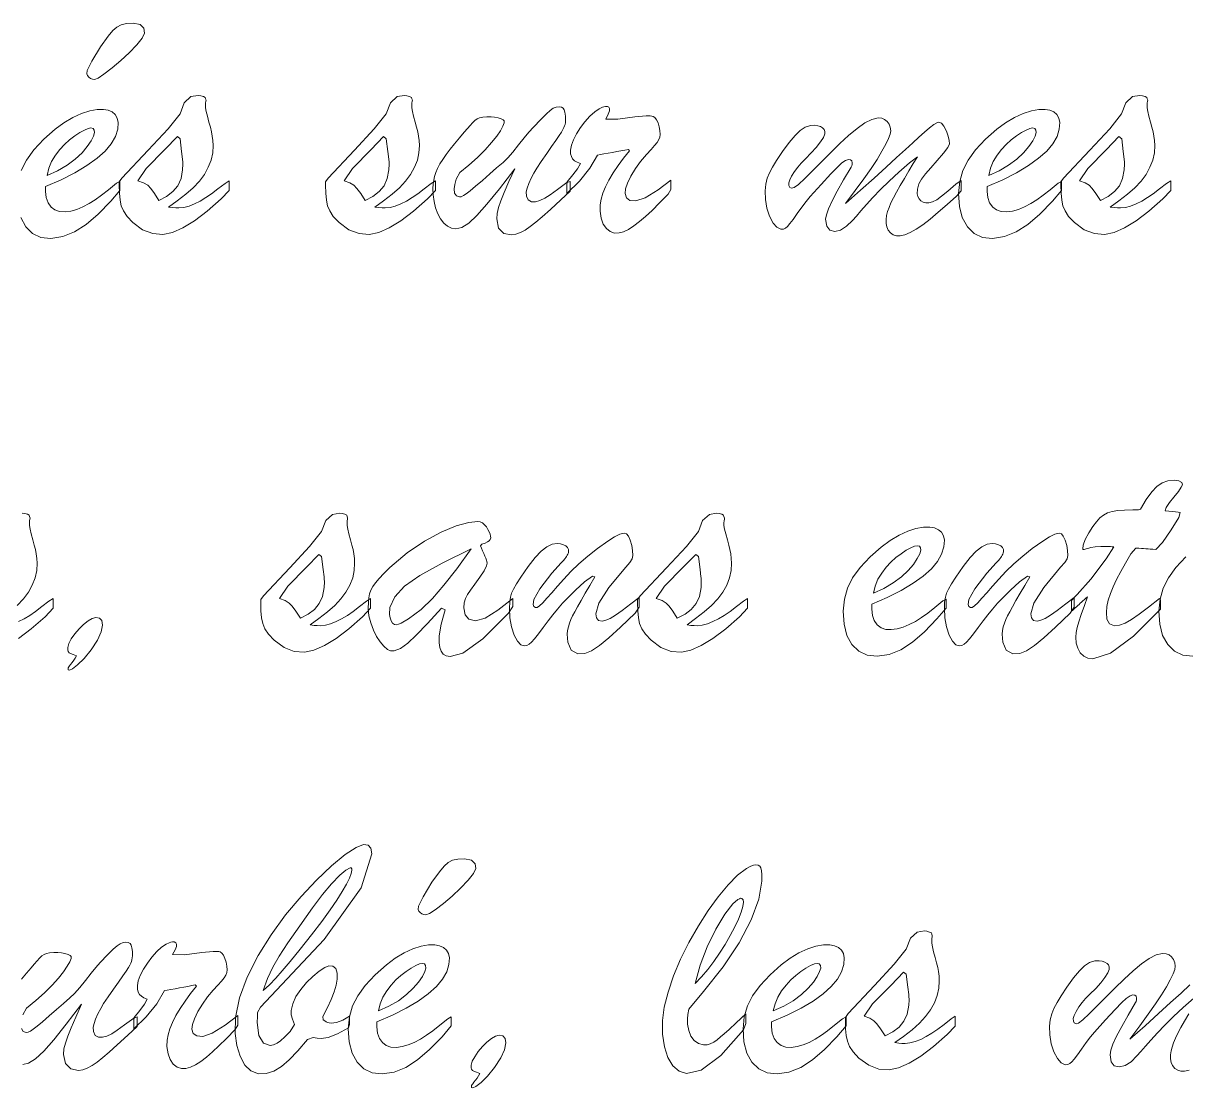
# Model space of a CAD drawing. Header units: inches. Extents: x 3 to 112, y 4 to 120.
# Drawn here: x 51.39 to 71.92, y 63.86 to 82.65 of the extents above; entities that cross this region are included whole.
import ezdxf

# ---------------------------------------------------------------- set-up
doc = ezdxf.new("R2010")
doc.units = ezdxf.units.IN
doc.header["$MEASUREMENT"] = 0
doc.layers.add('Calque 1', color=7, linetype='Continuous')

msp = doc.modelspace()

# ---------------------------------------------------------------- linework, layer by layer
at = {"layer": 'Calque 1', "lineweight": 0}
for points in [[(52.647, 81.659), (52.612, 81.664), (52.578, 81.677), (52.548, 81.7), (52.525, 81.726), (52.514, 81.754), (52.52, 81.815), (52.597, 81.979), (52.754, 82.233), (52.887, 82.421), (52.971, 82.519), (53.043, 82.583), (53.117, 82.621), (53.211, 82.644), (53.328, 82.65), (53.453, 82.625), (53.52, 82.561), (53.53, 82.474), (53.488, 82.387), (53.396, 82.27), (53.26, 82.129), (53.114, 81.992), (52.96, 81.862), (52.814, 81.75), (52.709, 81.682)], [(53.082, 79.793), (53.082, 79.813), (53.082, 79.848), (53.13, 79.915), (53.595, 80.408), (53.946, 80.786), (54.157, 81.053), (54.232, 81.247), (54.351, 81.354), (54.478, 81.377), (54.523, 81.371), (54.57, 81.355), (54.602, 81.339), (54.609, 81.316), (54.617, 81.29), (54.615, 81.272), (54.61, 81.241), (54.607, 81.202), (54.608, 81.158), (54.619, 81.094), (54.64, 81.008), (54.669, 80.906), (54.693, 80.813), (54.713, 80.731), (54.728, 80.657), (54.738, 80.577), (54.742, 80.49), (54.735, 80.364), (54.707, 80.233), (54.657, 80.106), (54.588, 79.982), (54.499, 79.863), (54.391, 79.746), (54.262, 79.631), (54.109, 79.514), (53.956, 79.405), (54.024, 79.395), (54.082, 79.389), (54.136, 79.388), (54.224, 79.398), (54.316, 79.422), (54.413, 79.461), (54.512, 79.511), (54.613, 79.571), (54.715, 79.641), (54.828, 79.725), (54.952, 79.823), (55.024, 79.87), (55.024, 79.782), (55.024, 79.695), (54.883, 79.548), (54.639, 79.334), (54.414, 79.164), (54.208, 79.038), (54.022, 78.957), (53.856, 78.921), (53.676, 78.935), (53.494, 79.004), (53.323, 79.131), (53.222, 79.24), (53.158, 79.335), (53.119, 79.427), (53.099, 79.527), (53.086, 79.649)], [(56.726, 79.793), (56.726, 79.813), (56.726, 79.848), (56.774, 79.915), (57.238, 80.408), (57.589, 80.786), (57.8, 81.053), (57.875, 81.247), (57.995, 81.354), (58.121, 81.377), (58.166, 81.371), (58.213, 81.355), (58.245, 81.339), (58.252, 81.316), (58.261, 81.29), (58.259, 81.272), (58.253, 81.241), (58.251, 81.202), (58.252, 81.158), (58.263, 81.094), (58.284, 81.008), (58.312, 80.906), (58.337, 80.813), (58.357, 80.731), (58.372, 80.657), (58.381, 80.577), (58.385, 80.49), (58.378, 80.364), (58.35, 80.233), (58.301, 80.106), (58.231, 79.982), (58.142, 79.863), (58.034, 79.746), (57.905, 79.631), (57.752, 79.514), (57.6, 79.405), (57.668, 79.395), (57.725, 79.389), (57.78, 79.388), (57.867, 79.398), (57.96, 79.422), (58.056, 79.461), (58.156, 79.511), (58.256, 79.571), (58.359, 79.641), (58.471, 79.725), (58.595, 79.823), (58.667, 79.87), (58.667, 79.782), (58.667, 79.695), (58.526, 79.548), (58.282, 79.334), (58.057, 79.164), (57.852, 79.038), (57.666, 78.957), (57.5, 78.921), (57.32, 78.935), (57.138, 79.004), (56.966, 79.131), (56.865, 79.24), (56.801, 79.335), (56.762, 79.427), (56.742, 79.527), (56.73, 79.649)], [(69.714, 79.793), (69.714, 79.813), (69.714, 79.848), (69.762, 79.915), (70.227, 80.408), (70.578, 80.786), (70.789, 81.053), (70.864, 81.247), (70.983, 81.354), (71.11, 81.377), (71.155, 81.371), (71.202, 81.355), (71.234, 81.339), (71.241, 81.316), (71.249, 81.29), (71.247, 81.272), (71.242, 81.241), (71.239, 81.202), (71.24, 81.158), (71.251, 81.094), (71.272, 81.008), (71.3, 80.906), (71.325, 80.813), (71.345, 80.731), (71.36, 80.657), (71.37, 80.577), (71.374, 80.49), (71.367, 80.364), (71.339, 80.233), (71.289, 80.106), (71.22, 79.982), (71.131, 79.863), (71.023, 79.746), (70.893, 79.631), (70.741, 79.514), (70.588, 79.405), (70.656, 79.395), (70.714, 79.389), (70.768, 79.388), (70.856, 79.398), (70.948, 79.422), (71.045, 79.461), (71.144, 79.511), (71.245, 79.571), (71.347, 79.641), (71.459, 79.725), (71.583, 79.823), (71.656, 79.87), (71.656, 79.782), (71.656, 79.695), (71.515, 79.548), (71.271, 79.334), (71.046, 79.164), (70.84, 79.038), (70.654, 78.957), (70.488, 78.921), (70.308, 78.935), (70.126, 79.004), (69.955, 79.131), (69.853, 79.24), (69.79, 79.335), (69.751, 79.427), (69.731, 79.527), (69.718, 79.649)], [(60.069, 80.081), (59.798, 79.729), (59.575, 79.453), (59.4, 79.254), (59.257, 79.12), (59.133, 79.042), (59.029, 79.019), (58.955, 79.031), (58.884, 79.066), (58.818, 79.122), (58.759, 79.196), (58.71, 79.284), (58.672, 79.388), (58.644, 79.5), (58.629, 79.618), (58.625, 79.73), (58.629, 79.807), (58.638, 79.879), (58.652, 79.946), (58.675, 80.014), (58.706, 80.087), (58.747, 80.165), (58.798, 80.246), (58.857, 80.333), (58.926, 80.424), (59.005, 80.522), (59.095, 80.629), (59.178, 80.725), (59.233, 80.789), (59.281, 80.845), (59.324, 80.894), (59.365, 80.933), (59.405, 80.961), (59.447, 80.979), (59.504, 80.99), (59.577, 80.996), (59.651, 80.995), (59.714, 80.989), (59.774, 80.977), (59.83, 80.96), (59.867, 80.943), (59.884, 80.925), (59.882, 80.891), (59.859, 80.832), (59.815, 80.753), (59.751, 80.655), (59.661, 80.543), (59.548, 80.416), (59.412, 80.28), (59.261, 80.145), (59.097, 80.012), (59.032, 79.895), (59.01, 79.8), (59.001, 79.724), (59.008, 79.65), (59.038, 79.602), (59.091, 79.583), (59.125, 79.588), (59.164, 79.607), (59.214, 79.641), (59.282, 79.693), (59.376, 79.771), (59.497, 79.876), (59.628, 79.991), (59.749, 80.096), (59.862, 80.192), (59.945, 80.273), (60.037, 80.376), (60.138, 80.503), (60.235, 80.627), (60.319, 80.729), (60.398, 80.815), (60.529, 80.952), (60.628, 81.051), (60.695, 81.112), (60.749, 81.15), (60.801, 81.171), (60.852, 81.176), (60.893, 81.169), (60.924, 81.152), (60.944, 81.124), (60.957, 81.078), (60.965, 81.011), (60.966, 80.937), (60.964, 80.898), (60.959, 80.865), (60.951, 80.838), (60.938, 80.807), (60.92, 80.771), (60.894, 80.729), (60.854, 80.667), (60.796, 80.581), (60.721, 80.472), (60.635, 80.348), (60.539, 80.21), (60.458, 80.091), (60.405, 80.005), (60.358, 79.914), (60.316, 79.82), (60.288, 79.74), (60.274, 79.676), (60.277, 79.599), (60.307, 79.531), (60.364, 79.499), (60.438, 79.499), (60.515, 79.52), (60.6, 79.56), (60.698, 79.622), (60.827, 79.714), (60.989, 79.837), (61.047, 79.856), (61.047, 79.762), (61.047, 79.687), (60.885, 79.533), (60.699, 79.363), (60.555, 79.234), (60.443, 79.139), (60.343, 79.06), (60.252, 78.998), (60.17, 78.953), (60.09, 78.925), (60.013, 78.914), (59.877, 78.939), (59.785, 79.033), (59.751, 79.195), (59.758, 79.291), (59.782, 79.394), (59.823, 79.515), (59.884, 79.664), (59.966, 79.853)], [(60.99, 79.646), (60.99, 79.698), (60.99, 79.794), (60.997, 79.849), (61.097, 79.972), (61.179, 80.082), (61.228, 80.171), (61.171, 80.195), (61.125, 80.223), (61.092, 80.255), (61.069, 80.295), (61.056, 80.347), (61.054, 80.411), (61.069, 80.495), (61.106, 80.591), (61.162, 80.7), (61.231, 80.808), (61.31, 80.912), (61.398, 81.009), (61.483, 81.087), (61.562, 81.141), (61.617, 81.167), (61.645, 81.177), (61.673, 81.182), (61.705, 81.181), (61.732, 81.168), (61.745, 81.142), (61.743, 81.103), (61.721, 81.043), (61.677, 80.958), (61.889, 80.954), (62.193, 80.995), (62.391, 81.013), (62.46, 81.014), (62.493, 81.01), (62.516, 81.004), (62.545, 80.984), (62.574, 80.946), (62.6, 80.89), (62.62, 80.823), (62.633, 80.756), (62.638, 80.688), (62.633, 80.641), (62.616, 80.595), (62.586, 80.546), (62.54, 80.49), (62.477, 80.418), (62.394, 80.33), (62.292, 80.211), (62.201, 80.084), (62.122, 79.951), (62.062, 79.826), (62.027, 79.724), (62.017, 79.643), (62.041, 79.567), (62.105, 79.522), (62.21, 79.512), (62.375, 79.568), (62.603, 79.71), (62.827, 79.88), (62.827, 79.808), (62.827, 79.713), (62.781, 79.634), (62.627, 79.477), (62.494, 79.344), (62.379, 79.237), (62.274, 79.147), (62.174, 79.071), (62.079, 79.01), (61.991, 78.968), (61.911, 78.947), (61.832, 78.946), (61.755, 78.972), (61.688, 79.024), (61.633, 79.103), (61.595, 79.206), (61.577, 79.333), (61.578, 79.446), (61.594, 79.542), (61.626, 79.648), (61.673, 79.761), (61.734, 79.88), (61.809, 80.007), (61.897, 80.138), (61.993, 80.269), (62.096, 80.4), (62.077, 80.423), (62.014, 80.41), (61.945, 80.397), (61.873, 80.384), (61.798, 80.37), (61.72, 80.356), (61.645, 80.342), (61.583, 80.331), (61.533, 80.322), (61.394, 80.09), (61.212, 79.86)], [(68.412, 79.769), (68.412, 79.748), (68.412, 79.711), (68.412, 79.682), (68.424, 79.571), (68.457, 79.478), (68.511, 79.405), (68.58, 79.353), (68.662, 79.324), (68.757, 79.319), (68.861, 79.333), (68.967, 79.362), (69.075, 79.408), (69.183, 79.465), (69.291, 79.533), (69.401, 79.612), (69.525, 79.71), (69.665, 79.825), (69.726, 79.857), (69.726, 79.771), (69.726, 79.699), (69.565, 79.508), (69.343, 79.281), (69.131, 79.099), (68.925, 78.965), (68.718, 78.882), (68.508, 78.851), (68.332, 78.87), (68.185, 78.939), (68.064, 79.058), (67.975, 79.219), (67.923, 79.416), (67.908, 79.646), (67.929, 79.855), (67.985, 80.05), (68.076, 80.232), (68.208, 80.414), (68.385, 80.602), (68.582, 80.778), (68.739, 80.894), (68.895, 80.987), (69.049, 81.058), (69.194, 81.105), (69.328, 81.128), (69.437, 81.129), (69.52, 81.114), (69.59, 81.083), (69.644, 81.037), (69.68, 80.976), (69.695, 80.899), (69.688, 80.782), (69.648, 80.652), (69.574, 80.522), (69.466, 80.393), (69.323, 80.265), (69.144, 80.137), (68.932, 80.011), (68.688, 79.888)], [(65.912, 79.466), (66.178, 79.702), (66.417, 79.916), (66.63, 80.11), (66.815, 80.279), (66.971, 80.422), (67.098, 80.538), (67.207, 80.637), (67.307, 80.725), (67.397, 80.802), (67.471, 80.861), (67.525, 80.894), (67.56, 80.903), (67.605, 80.884), (67.65, 80.831), (67.693, 80.744), (67.725, 80.655), (67.744, 80.579), (67.748, 80.52), (67.717, 80.456), (67.643, 80.358), (67.528, 80.226), (67.416, 80.098), (67.325, 79.989), (67.256, 79.899), (67.209, 79.812), (67.184, 79.722), (67.179, 79.641), (67.189, 79.593), (67.211, 79.551), (67.245, 79.517), (67.285, 79.493), (67.331, 79.48), (67.384, 79.479), (67.449, 79.497), (67.523, 79.535), (67.606, 79.595), (67.717, 79.685), (67.859, 79.807), (67.953, 79.876), (67.953, 79.787), (67.953, 79.693), (67.87, 79.599), (67.705, 79.448), (67.55, 79.312), (67.407, 79.193), (67.276, 79.093), (67.158, 79.014), (67.052, 78.955), (66.958, 78.916), (66.876, 78.897), (66.81, 78.898), (66.755, 78.915), (66.706, 78.949), (66.666, 78.997), (66.639, 79.053), (66.627, 79.117), (66.628, 79.186), (66.637, 79.256), (66.655, 79.326), (66.681, 79.399), (66.715, 79.48), (66.759, 79.57), (66.812, 79.67), (66.876, 79.784), (66.951, 79.91), (67.032, 80.044), (67.109, 80.171), (67.181, 80.29), (67.04, 80.185), (66.854, 80.023), (66.683, 79.864), (66.53, 79.712), (66.396, 79.574), (66.282, 79.449), (66.185, 79.339), (66.104, 79.245), (66.036, 79.168), (65.931, 79.065), (65.825, 78.998), (65.725, 78.974), (65.635, 78.995), (65.58, 79.066), (65.561, 79.188), (65.573, 79.268), (65.611, 79.376), (65.677, 79.516), (65.766, 79.686), (65.879, 79.886), (66.011, 80.111), (66.021, 80.131), (66.027, 80.156), (66.029, 80.188), (66.021, 80.221), (66, 80.24), (65.965, 80.246), (65.913, 80.229), (65.847, 80.184), (65.768, 80.111), (65.651, 79.989), (65.482, 79.805), (65.286, 79.589), (65.216, 79.504), (65.14, 79.404), (65.058, 79.289), (64.985, 79.187), (64.928, 79.112), (64.887, 79.064), (64.85, 79.033), (64.814, 79.016), (64.768, 79.014), (64.698, 79.047), (64.631, 79.123), (64.568, 79.243), (64.522, 79.383), (64.497, 79.538), (64.493, 79.692), (64.505, 79.808), (64.53, 79.912), (64.57, 80.006), (64.624, 80.11), (64.694, 80.229), (64.796, 80.383), (64.917, 80.545), (65.021, 80.67), (65.11, 80.758), (65.199, 80.816), (65.291, 80.845), (65.368, 80.848), (65.421, 80.841), (65.467, 80.826), (65.507, 80.803), (65.534, 80.774), (65.547, 80.739), (65.545, 80.695), (65.52, 80.634), (65.469, 80.554), (65.396, 80.458), (65.308, 80.359), (65.207, 80.258), (65.126, 80.18), (65.068, 80.111), (65.011, 80.033), (64.96, 79.951), (64.926, 79.883), (64.911, 79.831), (64.913, 79.785), (64.929, 79.752), (64.96, 79.737), (65.005, 79.747), (65.082, 79.804), (65.194, 79.909), (65.335, 80.051), (65.486, 80.204), (65.646, 80.364), (65.81, 80.525), (65.967, 80.668), (66.115, 80.792), (66.254, 80.891), (66.377, 80.953), (66.486, 80.978), (66.551, 80.973), (66.602, 80.953), (66.646, 80.917), (66.681, 80.869), (66.702, 80.813), (66.71, 80.751), (66.702, 80.694), (66.673, 80.616), (66.624, 80.513), (66.555, 80.389), (66.468, 80.246), (66.362, 80.085), (66.235, 79.903), (66.085, 79.696)], [(51.81, 79.964), (51.996, 80.047), (52.162, 80.144), (52.306, 80.253), (52.426, 80.364), (52.519, 80.471), (52.586, 80.573), (52.628, 80.656), (52.646, 80.72), (52.643, 80.765), (52.622, 80.792), (52.584, 80.801), (52.536, 80.792), (52.47, 80.765), (52.387, 80.719), (52.298, 80.661), (52.208, 80.591), (52.118, 80.51), (52.034, 80.419), (51.957, 80.318), (51.89, 80.207), (51.841, 80.089)], [(68.442, 79.964), (68.628, 80.047), (68.793, 80.144), (68.938, 80.253), (69.058, 80.364), (69.151, 80.471), (69.218, 80.573), (69.26, 80.656), (69.278, 80.72), (69.274, 80.765), (69.254, 80.792), (69.216, 80.801), (69.168, 80.792), (69.102, 80.765), (69.018, 80.719), (68.929, 80.661), (68.84, 80.591), (68.75, 80.51), (68.666, 80.419), (68.589, 80.318), (68.522, 80.207), (68.473, 80.089)], [(54.202, 80.252), (54.186, 80.384), (54.158, 80.61), (54.11, 80.649), (53.891, 80.419), (53.56, 80.087), (53.414, 79.868), (53.515, 79.832), (53.586, 79.79), (53.639, 79.733), (53.704, 79.644), (53.785, 79.523), (53.921, 79.592), (54.031, 79.678), (54.117, 79.78), (54.175, 79.907), (54.204, 80.062), (54.208, 80.161), (54.207, 80.181), (54.207, 80.2), (54.205, 80.217), (54.204, 80.235)], [(57.845, 80.252), (57.829, 80.384), (57.801, 80.61), (57.754, 80.649), (57.534, 80.419), (57.203, 80.087), (57.057, 79.868), (57.158, 79.832), (57.229, 79.79), (57.282, 79.733), (57.348, 79.644), (57.428, 79.523), (57.564, 79.592), (57.675, 79.678), (57.761, 79.78), (57.818, 79.907), (57.847, 80.062), (57.851, 80.161), (57.851, 80.181), (57.85, 80.2), (57.849, 80.217), (57.847, 80.235)], [(70.834, 80.252), (70.817, 80.384), (70.79, 80.61), (70.742, 80.649), (70.523, 80.419), (70.192, 80.087), (70.046, 79.868), (70.147, 79.832), (70.218, 79.79), (70.27, 79.733), (70.336, 79.644), (70.417, 79.523), (70.552, 79.592), (70.663, 79.678), (70.749, 79.78), (70.807, 79.907), (70.836, 80.062), (70.84, 80.161), (70.839, 80.181), (70.838, 80.2), (70.837, 80.217), (70.836, 80.235)], [(70.987, 74.059), (71.021, 74.059), (71.084, 74.059), (71.121, 74.069), (71.225, 74.241), (71.322, 74.375), (71.413, 74.471), (71.505, 74.535), (71.606, 74.571), (71.714, 74.581), (71.802, 74.57), (71.851, 74.541), (71.862, 74.501), (71.842, 74.457), (71.791, 74.384), (71.713, 74.285), (71.636, 74.186), (71.574, 74.098), (71.559, 74.042), (71.624, 74.034), (71.684, 74.027), (71.739, 74.021), (71.786, 74.015), (71.825, 74.011), (71.797, 73.922), (71.663, 73.703), (71.509, 73.481), (71.391, 73.359), (71.34, 73.362), (71.295, 73.366), (71.255, 73.369), (71.216, 73.372), (71.177, 73.375), (71.137, 73.378), (71.091, 73.381), (71.039, 73.385), (70.953, 73.283), (70.856, 73.12), (70.772, 72.97), (70.699, 72.831), (70.639, 72.701), (70.59, 72.579), (70.553, 72.463), (70.529, 72.352), (70.519, 72.245), (70.529, 72.128), (70.577, 72.047), (70.662, 72.013), (70.751, 72.021), (70.849, 72.058), (70.964, 72.122), (71.099, 72.215), (71.263, 72.338), (71.455, 72.491), (71.476, 72.463), (71.476, 72.365), (71.476, 72.307), (70.998, 71.831), (70.59, 71.528), (70.278, 71.427), (70.193, 71.439), (70.119, 71.475), (70.058, 71.536), (70.013, 71.615), (69.986, 71.707), (69.978, 71.81), (69.985, 71.891), (70.002, 71.982), (70.03, 72.082), (70.072, 72.209), (70.132, 72.372), (70.186, 72.524), (70.158, 72.499), (70.131, 72.476), (70.106, 72.452), (70.081, 72.43), (70.058, 72.409), (70.036, 72.389), (70.014, 72.369), (69.991, 72.349), (69.967, 72.327), (69.942, 72.306), (69.918, 72.284), (69.903, 72.281), (69.903, 72.366), (69.903, 72.459), (70.003, 72.567), (70.245, 72.834), (70.518, 73.191), (70.651, 73.406), (70.621, 73.407), (70.594, 73.409), (70.567, 73.41), (70.536, 73.41), (70.503, 73.411), (70.42, 73.41), (70.323, 73.404), (70.246, 73.392), (70.209, 73.383), (70.186, 73.376), (70.163, 73.369), (70.143, 73.363), (70.127, 73.359), (70.116, 73.357), (70.108, 73.358), (70.103, 73.363), (70.101, 73.372), (70.11, 73.436), (70.147, 73.533), (70.212, 73.652), (70.281, 73.762), (70.345, 73.848), (70.406, 73.915), (70.47, 73.966), (70.542, 74.004), (70.624, 74.03), (70.721, 74.046), (70.842, 74.056)], [(55.582, 72.417), (55.582, 72.437), (55.582, 72.473), (55.63, 72.54), (56.095, 73.033), (56.446, 73.41), (56.657, 73.678), (56.732, 73.872), (56.851, 73.979), (56.978, 74.002), (57.023, 73.995), (57.07, 73.98), (57.102, 73.964), (57.109, 73.94), (57.117, 73.914), (57.115, 73.897), (57.11, 73.865), (57.107, 73.827), (57.108, 73.782), (57.119, 73.719), (57.14, 73.633), (57.168, 73.53), (57.193, 73.437), (57.213, 73.356), (57.228, 73.282), (57.238, 73.202), (57.242, 73.115), (57.235, 72.989), (57.207, 72.858), (57.157, 72.73), (57.088, 72.607), (56.999, 72.487), (56.891, 72.371), (56.761, 72.256), (56.609, 72.138), (56.456, 72.029), (56.524, 72.019), (56.582, 72.014), (56.636, 72.013), (56.724, 72.022), (56.816, 72.047), (56.913, 72.086), (57.012, 72.136), (57.113, 72.196), (57.215, 72.266), (57.327, 72.35), (57.451, 72.448), (57.524, 72.494), (57.524, 72.407), (57.524, 72.32), (57.383, 72.172), (57.139, 71.959), (56.914, 71.789), (56.708, 71.662), (56.522, 71.581), (56.356, 71.546), (56.176, 71.559), (55.994, 71.629), (55.823, 71.755), (55.721, 71.864), (55.658, 71.96), (55.619, 72.052), (55.599, 72.152), (55.586, 72.274)], [(62.239, 72.417), (62.239, 72.437), (62.239, 72.473), (62.287, 72.54), (62.751, 73.033), (63.102, 73.41), (63.313, 73.678), (63.388, 73.872), (63.508, 73.979), (63.634, 74.002), (63.679, 73.995), (63.726, 73.98), (63.758, 73.964), (63.765, 73.94), (63.774, 73.914), (63.772, 73.897), (63.766, 73.865), (63.763, 73.827), (63.765, 73.782), (63.775, 73.719), (63.796, 73.633), (63.825, 73.53), (63.849, 73.437), (63.87, 73.356), (63.885, 73.282), (63.894, 73.202), (63.898, 73.115), (63.891, 72.989), (63.863, 72.858), (63.814, 72.73), (63.744, 72.607), (63.655, 72.487), (63.547, 72.371), (63.418, 72.256), (63.265, 72.138), (63.113, 72.029), (63.181, 72.019), (63.238, 72.014), (63.292, 72.013), (63.38, 72.022), (63.473, 72.047), (63.569, 72.086), (63.668, 72.136), (63.769, 72.196), (63.872, 72.266), (63.984, 72.35), (64.108, 72.448), (64.18, 72.494), (64.18, 72.407), (64.18, 72.32), (64.039, 72.172), (63.795, 71.959), (63.57, 71.789), (63.364, 71.662), (63.179, 71.581), (63.013, 71.546), (62.832, 71.559), (62.651, 71.629), (62.479, 71.755), (62.378, 71.864), (62.314, 71.96), (62.275, 72.052), (62.255, 72.152), (62.243, 72.274)], [(57.863, 73.039), (58.171, 73.297), (58.474, 73.505), (58.769, 73.664), (59.036, 73.774), (59.258, 73.838), (59.418, 73.855), (59.459, 73.847), (59.499, 73.827), (59.536, 73.795), (59.57, 73.756), (59.597, 73.714), (59.62, 73.668), (59.636, 73.627), (59.644, 73.595), (59.645, 73.566), (59.637, 73.535), (59.618, 73.51), (59.59, 73.492), (59.548, 73.472), (59.491, 73.45), (59.464, 73.421), (59.481, 73.382), (59.501, 73.336), (59.523, 73.287), (59.542, 73.242), (59.557, 73.205), (59.569, 73.173), (59.576, 73.144), (59.58, 73.118), (59.571, 73.068), (59.53, 72.984), (59.455, 72.87), (59.362, 72.744), (59.289, 72.641), (59.236, 72.562), (59.201, 72.494), (59.179, 72.418), (59.172, 72.331), (59.192, 72.206), (59.26, 72.128), (59.376, 72.102), (59.547, 72.148), (59.773, 72.286), (60.033, 72.495), (60.033, 72.44), (60.033, 72.35), (59.96, 72.232), (59.506, 71.783), (59.153, 71.53), (58.93, 71.47), (58.861, 71.482), (58.808, 71.513), (58.771, 71.561), (58.746, 71.627), (58.733, 71.71), (58.733, 71.833), (58.767, 72.038), (58.841, 72.292), (58.778, 72.323), (58.528, 72.052), (58.33, 71.846), (58.18, 71.704), (58.052, 71.611), (57.941, 71.567), (57.872, 71.567), (57.819, 71.595), (57.758, 71.65), (57.692, 71.73), (57.63, 71.825), (57.574, 71.937), (57.526, 72.061), (57.495, 72.189), (57.482, 72.32), (57.484, 72.421), (57.492, 72.503), (57.506, 72.575), (57.529, 72.64), (57.564, 72.706), (57.61, 72.773), (57.673, 72.847), (57.757, 72.935)], [(66.374, 72.393), (66.374, 72.373), (66.374, 72.336), (66.374, 72.306), (66.387, 72.195), (66.42, 72.103), (66.473, 72.029), (66.542, 71.977), (66.624, 71.949), (66.72, 71.944), (66.823, 71.957), (66.929, 71.987), (67.037, 72.032), (67.146, 72.089), (67.254, 72.157), (67.363, 72.237), (67.487, 72.334), (67.628, 72.45), (67.689, 72.481), (67.689, 72.396), (67.689, 72.324), (67.527, 72.133), (67.305, 71.905), (67.094, 71.724), (66.888, 71.589), (66.68, 71.506), (66.47, 71.475), (66.294, 71.495), (66.147, 71.564), (66.026, 71.682), (65.937, 71.843), (65.885, 72.041), (65.87, 72.271), (65.891, 72.48), (65.947, 72.675), (66.038, 72.857), (66.171, 73.038), (66.347, 73.227), (66.544, 73.402), (66.701, 73.518), (66.857, 73.612), (67.011, 73.682), (67.156, 73.729), (67.29, 73.753), (67.399, 73.754), (67.483, 73.739), (67.552, 73.708), (67.607, 73.662), (67.642, 73.601), (67.658, 73.524), (67.65, 73.407), (67.61, 73.277), (67.536, 73.147), (67.428, 73.018), (67.285, 72.89), (67.107, 72.762), (66.894, 72.636), (66.65, 72.513)], [(62.029, 73.045), (61.731, 72.687), (61.555, 72.411), (61.5, 72.221), (61.514, 72.15), (61.551, 72.108), (61.612, 72.096), (61.678, 72.109), (61.757, 72.143), (61.847, 72.198), (61.966, 72.282), (62.121, 72.398), (62.269, 72.51), (62.269, 72.437), (62.269, 72.339), (62.194, 72.233), (61.94, 71.989), (61.731, 71.799), (61.566, 71.662), (61.428, 71.571), (61.308, 71.523), (61.185, 71.519), (61.067, 71.584), (61.006, 71.723), (60.997, 71.866), (61.003, 71.93), (61.016, 71.994), (61.036, 72.057), (61.062, 72.122), (61.092, 72.189), (61.129, 72.26), (61.178, 72.348), (61.24, 72.457), (61.313, 72.585), (61.395, 72.724), (61.484, 72.875), (61.441, 72.889), (61.302, 72.785), (61.144, 72.642), (61.014, 72.514), (60.914, 72.409), (60.825, 72.307), (60.745, 72.206), (60.66, 72.098), (60.573, 71.982), (60.487, 71.87), (60.418, 71.783), (60.365, 71.724), (60.323, 71.687), (60.281, 71.664), (60.238, 71.655), (60.177, 71.674), (60.117, 71.738), (60.06, 71.849), (60.013, 71.992), (59.985, 72.151), (59.976, 72.324), (59.98, 72.428), (59.993, 72.515), (60.015, 72.586), (60.05, 72.659), (60.101, 72.75), (60.177, 72.869), (60.309, 73.061), (60.429, 73.215), (60.535, 73.329), (60.635, 73.407), (60.732, 73.451), (60.821, 73.462), (60.88, 73.456), (60.93, 73.443), (60.972, 73.423), (61.001, 73.394), (61.017, 73.357), (61.02, 73.32), (61.017, 73.299), (61.009, 73.278), (60.998, 73.256), (60.985, 73.234), (60.97, 73.215), (60.954, 73.195), (60.928, 73.166), (60.891, 73.125), (60.727, 72.939), (60.512, 72.666), (60.405, 72.477), (60.395, 72.389), (60.408, 72.351), (60.435, 72.332), (60.467, 72.335), (60.508, 72.364), (60.565, 72.419), (60.637, 72.499), (60.723, 72.596), (60.822, 72.71), (60.936, 72.837), (61.063, 72.969), (61.204, 73.104), (61.359, 73.242), (61.529, 73.376), (61.712, 73.507), (61.834, 73.585), (61.926, 73.628), (62.005, 73.645), (62.044, 73.634), (62.076, 73.593), (62.108, 73.522), (62.135, 73.432), (62.152, 73.342), (62.158, 73.251), (62.144, 73.196), (62.101, 73.128)], [(69.711, 73.045), (69.414, 72.687), (69.238, 72.411), (69.183, 72.221), (69.196, 72.15), (69.234, 72.108), (69.294, 72.096), (69.361, 72.109), (69.439, 72.143), (69.53, 72.198), (69.649, 72.282), (69.803, 72.398), (69.951, 72.51), (69.951, 72.437), (69.951, 72.339), (69.877, 72.233), (69.622, 71.989), (69.414, 71.799), (69.249, 71.662), (69.11, 71.571), (68.991, 71.523), (68.867, 71.519), (68.75, 71.584), (68.688, 71.723), (68.68, 71.866), (68.686, 71.93), (68.699, 71.994), (68.719, 72.057), (68.745, 72.122), (68.775, 72.189), (68.812, 72.26), (68.861, 72.348), (68.922, 72.457), (68.996, 72.585), (69.077, 72.724), (69.166, 72.875), (69.124, 72.889), (68.985, 72.785), (68.826, 72.642), (68.697, 72.514), (68.597, 72.409), (68.508, 72.307), (68.427, 72.206), (68.343, 72.098), (68.255, 71.982), (68.17, 71.87), (68.101, 71.783), (68.048, 71.724), (68.006, 71.687), (67.964, 71.664), (67.921, 71.655), (67.86, 71.674), (67.799, 71.738), (67.742, 71.849), (67.696, 71.992), (67.668, 72.151), (67.659, 72.324), (67.663, 72.428), (67.676, 72.515), (67.697, 72.586), (67.732, 72.659), (67.784, 72.75), (67.859, 72.869), (67.992, 73.061), (68.111, 73.215), (68.218, 73.329), (68.318, 73.407), (68.415, 73.451), (68.503, 73.462), (68.562, 73.456), (68.613, 73.443), (68.654, 73.423), (68.684, 73.394), (68.7, 73.357), (68.703, 73.32), (68.699, 73.299), (68.692, 73.278), (68.68, 73.256), (68.667, 73.234), (68.653, 73.215), (68.637, 73.195), (68.611, 73.166), (68.574, 73.125), (68.41, 72.939), (68.194, 72.666), (68.088, 72.477), (68.078, 72.389), (68.091, 72.351), (68.118, 72.332), (68.149, 72.335), (68.191, 72.364), (68.247, 72.419), (68.319, 72.499), (68.405, 72.596), (68.505, 72.71), (68.619, 72.837), (68.746, 72.969), (68.887, 73.104), (69.042, 73.242), (69.211, 73.376), (69.395, 73.507), (69.517, 73.585), (69.608, 73.628), (69.688, 73.645), (69.727, 73.634), (69.759, 73.593), (69.79, 73.522), (69.818, 73.432), (69.834, 73.342), (69.84, 73.251), (69.827, 73.196), (69.784, 73.128)], [(59.301, 73.369), (58.787, 73.12), (58.394, 72.901), (58.123, 72.71), (57.949, 72.523), (57.865, 72.332), (57.859, 72.211), (57.868, 72.15), (57.887, 72.098), (57.913, 72.059), (57.947, 72.036), (57.984, 72.03), (58.017, 72.038), (58.064, 72.057), (58.195, 72.134), (58.414, 72.299), (58.618, 72.495), (58.818, 72.729), (59.045, 73.02)], [(66.404, 72.589), (66.59, 72.672), (66.756, 72.768), (66.9, 72.878), (67.02, 72.989), (67.113, 73.096), (67.18, 73.198), (67.222, 73.281), (67.241, 73.344), (67.237, 73.389), (67.216, 73.417), (67.178, 73.426), (67.13, 73.417), (67.064, 73.389), (66.981, 73.344), (66.892, 73.285), (66.802, 73.216), (66.712, 73.135), (66.628, 73.044), (66.551, 72.943), (66.484, 72.832), (66.435, 72.714)], [(56.702, 72.877), (56.685, 73.008), (56.658, 73.235), (56.61, 73.273), (56.391, 73.044), (56.06, 72.712), (55.914, 72.492), (56.015, 72.457), (56.086, 72.414), (56.138, 72.357), (56.204, 72.269), (56.285, 72.147), (56.42, 72.217), (56.531, 72.302), (56.617, 72.404), (56.675, 72.531), (56.704, 72.686), (56.708, 72.785), (56.707, 72.806), (56.706, 72.824), (56.705, 72.842), (56.704, 72.859)], [(63.358, 72.877), (63.342, 73.008), (63.314, 73.235), (63.267, 73.273), (63.047, 73.044), (62.716, 72.712), (62.57, 72.492), (62.671, 72.457), (62.742, 72.414), (62.795, 72.357), (62.861, 72.269), (62.941, 72.147), (63.077, 72.217), (63.188, 72.302), (63.273, 72.404), (63.331, 72.531), (63.36, 72.686), (63.364, 72.785), (63.364, 72.806), (63.363, 72.824), (63.362, 72.842), (63.36, 72.859)], [(52.326, 71.481), (52.267, 71.504), (52.224, 71.523), (52.198, 71.537), (52.183, 71.557), (52.175, 71.586), (52.174, 71.63), (52.194, 71.698), (52.237, 71.779), (52.302, 71.871), (52.375, 71.957), (52.454, 72.035), (52.536, 72.101), (52.608, 72.142), (52.668, 72.159), (52.733, 72.148), (52.774, 72.103), (52.788, 72.024), (52.766, 71.904), (52.698, 71.758), (52.585, 71.588), (52.463, 71.436), (52.349, 71.322), (52.256, 71.254), (52.207, 71.231), (52.182, 71.237), (52.18, 71.257), (52.184, 71.272), (52.192, 71.286), (52.205, 71.302), (52.224, 71.327), (52.251, 71.362), (52.28, 71.403), (52.305, 71.442)], [(57.152, 65.12), (57.152, 65.067), (57.152, 64.971), (57.136, 64.915), (56.94, 64.806), (56.776, 64.744), (56.65, 64.727), (56.58, 64.732), (56.508, 64.745), (56.409, 64.709), (56.237, 64.506), (56.083, 64.346), (55.947, 64.228), (55.814, 64.149), (55.681, 64.107), (55.542, 64.104), (55.409, 64.152), (55.301, 64.255), (55.217, 64.412), (55.16, 64.599), (55.132, 64.813), (55.138, 65.097), (55.207, 65.443), (55.343, 65.81), (55.539, 66.19), (55.766, 66.556), (56.021, 66.906), (56.296, 67.233), (56.567, 67.522), (56.832, 67.772), (57.077, 67.972), (57.266, 68.099), (57.398, 68.15), (57.478, 68.137), (57.526, 68.083), (57.545, 67.987), (57.359, 67.388), (56.704, 66.471), (55.579, 65.281), (55.525, 65.184), (55.523, 65.111), (55.522, 65.008), (55.55, 64.777), (55.63, 64.642), (55.751, 64.604), (55.811, 64.614), (55.871, 64.641), (55.931, 64.684), (56.007, 64.753), (56.105, 64.851), (56.179, 64.971), (56.143, 65.067), (56.123, 65.143), (56.121, 65.221), (56.148, 65.339), (56.205, 65.464), (56.293, 65.593), (56.393, 65.713), (56.502, 65.821), (56.616, 65.914), (56.713, 65.977), (56.787, 66.008), (56.855, 66.005), (56.909, 65.961), (56.934, 65.876), (56.932, 65.774), (56.914, 65.667), (56.879, 65.548), (56.828, 65.416), (56.761, 65.272), (56.68, 65.115), (56.685, 65.057), (56.714, 65.035), (56.738, 65.019), (56.761, 65.007), (56.791, 65), (56.828, 64.997), (56.923, 65.009), (57.032, 65.05)], [(58.499, 66.909), (58.464, 66.913), (58.431, 66.927), (58.4, 66.949), (58.377, 66.975), (58.366, 67.003), (58.372, 67.064), (58.449, 67.229), (58.606, 67.483), (58.739, 67.67), (58.823, 67.768), (58.896, 67.832), (58.969, 67.871), (59.063, 67.893), (59.18, 67.899), (59.305, 67.875), (59.372, 67.811), (59.382, 67.724), (59.34, 67.636), (59.248, 67.519), (59.113, 67.379), (58.966, 67.241), (58.812, 67.111), (58.666, 66.999), (58.562, 66.931)], [(64.153, 65.159), (64.153, 65.098), (64.153, 64.988), (64.108, 64.878), (63.708, 64.423), (63.365, 64.168), (63.102, 64.107), (62.971, 64.146), (62.861, 64.241), (62.773, 64.391), (62.713, 64.58), (62.682, 64.804), (62.68, 65.041), (62.711, 65.277), (62.778, 65.542), (62.876, 65.831), (63, 66.125), (63.147, 66.422), (63.313, 66.716), (63.485, 66.986), (63.661, 67.229), (63.837, 67.44), (64.006, 67.606), (64.165, 67.725), (64.238, 67.767), (64.288, 67.787), (64.329, 67.794), (64.367, 67.788), (64.396, 67.769), (64.415, 67.737), (64.427, 67.688), (64.434, 67.62), (64.434, 67.502), (64.381, 67.184), (64.247, 66.82), (64.032, 66.412), (63.749, 65.988), (63.403, 65.557), (63.144, 65.244), (63.129, 65.151), (63.122, 65.075), (63.123, 64.981), (63.142, 64.865), (63.181, 64.766), (63.239, 64.687), (63.313, 64.635), (63.402, 64.611), (63.469, 64.613), (63.524, 64.63), (63.583, 64.66), (63.643, 64.703), (63.706, 64.752), (63.771, 64.808), (63.855, 64.884), (63.982, 65.001)], [(55.627, 65.57), (55.739, 65.673), (55.851, 65.789), (55.964, 65.917), (56.103, 66.084), (56.278, 66.301), (56.482, 66.558), (56.662, 66.791), (56.809, 66.994), (56.927, 67.167), (57.023, 67.319), (57.097, 67.449), (57.151, 67.557), (57.183, 67.639), (57.194, 67.695), (57.191, 67.721), (57.182, 67.736), (57.16, 67.739), (57.087, 67.7), (56.978, 67.606), (56.834, 67.457), (56.672, 67.265), (56.495, 67.032), (56.271, 66.715), (56.064, 66.414), (55.91, 66.18), (55.797, 65.986), (55.703, 65.784)], [(63.256, 65.699), (63.368, 65.816), (63.477, 65.944), (63.584, 66.083), (63.687, 66.23), (63.785, 66.385), (63.877, 66.544), (63.956, 66.694), (64.021, 66.831), (64.069, 66.954), (64.099, 67.054), (64.108, 67.131), (64.102, 67.172), (64.083, 67.195), (64.057, 67.2), (64.037, 67.193), (64.009, 67.178), (63.923, 67.103), (63.778, 66.918), (63.621, 66.657), (63.466, 66.341), (63.343, 66.021)], [(65.909, 65.042), (65.909, 65.062), (65.909, 65.097), (65.957, 65.165), (66.422, 65.658), (66.772, 66.035), (66.983, 66.302), (67.059, 66.497), (67.178, 66.604), (67.304, 66.626), (67.349, 66.62), (67.396, 66.605), (67.428, 66.588), (67.436, 66.565), (67.444, 66.539), (67.442, 66.522), (67.436, 66.49), (67.434, 66.452), (67.435, 66.407), (67.446, 66.344), (67.467, 66.257), (67.495, 66.155), (67.52, 66.062), (67.54, 65.981), (67.555, 65.906), (67.565, 65.826), (67.568, 65.74), (67.561, 65.613), (67.533, 65.482), (67.484, 65.355), (67.414, 65.232), (67.325, 65.112), (67.217, 64.996), (67.088, 64.88), (66.935, 64.763), (66.783, 64.654), (66.851, 64.644), (66.908, 64.638), (66.963, 64.637), (67.05, 64.647), (67.143, 64.672), (67.24, 64.71), (67.339, 64.76), (67.439, 64.82), (67.542, 64.89), (67.654, 64.974), (67.778, 65.072), (67.851, 65.119), (67.851, 65.032), (67.851, 64.944), (67.709, 64.797), (67.465, 64.584), (67.24, 64.414), (67.035, 64.287), (66.849, 64.206), (66.683, 64.171), (66.503, 64.184), (66.321, 64.253), (66.149, 64.38), (66.048, 64.489), (65.984, 64.584), (65.946, 64.677), (65.925, 64.777), (65.913, 64.898)], [(53.34, 64.895), (53.34, 64.947), (53.34, 65.043), (53.347, 65.098), (53.447, 65.221), (53.529, 65.331), (53.579, 65.42), (53.521, 65.445), (53.475, 65.473), (53.442, 65.504), (53.419, 65.545), (53.406, 65.596), (53.404, 65.661), (53.42, 65.744), (53.456, 65.84), (53.513, 65.949), (53.582, 66.058), (53.66, 66.161), (53.748, 66.259), (53.833, 66.336), (53.912, 66.39), (53.968, 66.416), (53.996, 66.426), (54.023, 66.431), (54.055, 66.43), (54.082, 66.417), (54.095, 66.391), (54.094, 66.352), (54.071, 66.292), (54.027, 66.207), (54.239, 66.203), (54.543, 66.244), (54.741, 66.262), (54.811, 66.263), (54.843, 66.26), (54.866, 66.254), (54.895, 66.234), (54.925, 66.195), (54.95, 66.139), (54.97, 66.072), (54.983, 66.005), (54.988, 65.938), (54.983, 65.89), (54.966, 65.844), (54.936, 65.795), (54.891, 65.739), (54.827, 65.667), (54.745, 65.579), (54.643, 65.46), (54.552, 65.334), (54.473, 65.2), (54.412, 65.075), (54.377, 64.974), (54.367, 64.892), (54.391, 64.816), (54.455, 64.772), (54.561, 64.761), (54.726, 64.817), (54.954, 64.959), (55.177, 65.129), (55.177, 65.058), (55.177, 64.962), (55.132, 64.884), (54.978, 64.726), (54.844, 64.594), (54.73, 64.487), (54.624, 64.396), (54.524, 64.32), (54.429, 64.259), (54.342, 64.217), (54.261, 64.196), (54.182, 64.196), (54.105, 64.221), (54.039, 64.273), (53.983, 64.352), (53.945, 64.455), (53.927, 64.582), (53.928, 64.695), (53.945, 64.792), (53.976, 64.897), (54.023, 65.01), (54.084, 65.13), (54.16, 65.256), (54.248, 65.387), (54.343, 65.519), (54.446, 65.65), (54.427, 65.672), (54.364, 65.659), (54.296, 65.646), (54.223, 65.633), (54.148, 65.619), (54.07, 65.605), (53.996, 65.592), (53.933, 65.58), (53.883, 65.571), (53.745, 65.34), (53.562, 65.109)], [(57.632, 65.018), (57.632, 64.998), (57.632, 64.96), (57.632, 64.931), (57.645, 64.82), (57.678, 64.728), (57.731, 64.654), (57.8, 64.602), (57.882, 64.574), (57.978, 64.569), (58.081, 64.582), (58.187, 64.611), (58.295, 64.657), (58.403, 64.714), (58.511, 64.782), (58.621, 64.862), (58.745, 64.959), (58.886, 65.075), (58.946, 65.106), (58.946, 65.02), (58.946, 64.949), (58.785, 64.757), (58.563, 64.53), (58.351, 64.348), (58.146, 64.214), (57.938, 64.131), (57.728, 64.1), (57.552, 64.12), (57.405, 64.189), (57.284, 64.307), (57.195, 64.468), (57.143, 64.665), (57.128, 64.896), (57.149, 65.105), (57.205, 65.3), (57.296, 65.481), (57.428, 65.663), (57.605, 65.851), (57.802, 66.027), (57.959, 66.143), (58.115, 66.236), (58.269, 66.307), (58.414, 66.354), (58.548, 66.378), (58.657, 66.379), (58.741, 66.363), (58.81, 66.333), (58.865, 66.287), (58.9, 66.225), (58.916, 66.149), (58.908, 66.031), (58.868, 65.901), (58.794, 65.772), (58.686, 65.643), (58.543, 65.514), (58.365, 65.386), (58.152, 65.26), (57.908, 65.138)], [(64.606, 65.018), (64.606, 64.998), (64.606, 64.96), (64.607, 64.931), (64.619, 64.82), (64.652, 64.728), (64.706, 64.654), (64.775, 64.602), (64.857, 64.574), (64.952, 64.569), (65.056, 64.582), (65.161, 64.611), (65.27, 64.657), (65.378, 64.714), (65.486, 64.782), (65.596, 64.862), (65.72, 64.959), (65.86, 65.075), (65.921, 65.106), (65.921, 65.02), (65.921, 64.949), (65.76, 64.757), (65.538, 64.53), (65.326, 64.348), (65.12, 64.214), (64.912, 64.131), (64.703, 64.1), (64.526, 64.12), (64.379, 64.189), (64.258, 64.307), (64.169, 64.468), (64.117, 64.665), (64.102, 64.896), (64.123, 65.105), (64.179, 65.3), (64.271, 65.481), (64.403, 65.663), (64.58, 65.851), (64.777, 66.027), (64.933, 66.143), (65.089, 66.236), (65.244, 66.307), (65.389, 66.354), (65.522, 66.378), (65.632, 66.379), (65.715, 66.363), (65.785, 66.333), (65.839, 66.287), (65.874, 66.225), (65.89, 66.149), (65.883, 66.031), (65.842, 65.901), (65.769, 65.772), (65.661, 65.643), (65.518, 65.514), (65.339, 65.386), (65.127, 65.26), (64.882, 65.138)], [(57.662, 65.213), (57.848, 65.296), (58.014, 65.393), (58.158, 65.503), (58.278, 65.613), (58.371, 65.721), (58.438, 65.822), (58.48, 65.906), (58.499, 65.969), (58.495, 66.014), (58.474, 66.041), (58.436, 66.05), (58.388, 66.041), (58.322, 66.014), (58.239, 65.969), (58.15, 65.91), (58.06, 65.84), (57.97, 65.76), (57.886, 65.669), (57.809, 65.567), (57.742, 65.456), (57.693, 65.338)], [(64.636, 65.213), (64.823, 65.296), (64.988, 65.393), (65.133, 65.503), (65.252, 65.613), (65.346, 65.721), (65.412, 65.822), (65.455, 65.906), (65.473, 65.969), (65.469, 66.014), (65.448, 66.041), (65.411, 66.05), (65.363, 66.041), (65.296, 66.014), (65.213, 65.969), (65.124, 65.91), (65.034, 65.84), (64.945, 65.76), (64.861, 65.669), (64.784, 65.567), (64.717, 65.456), (64.667, 65.338)], [(67.028, 65.501), (67.012, 65.633), (66.984, 65.859), (66.937, 65.898), (66.718, 65.668), (66.387, 65.337), (66.241, 65.117), (66.342, 65.082), (66.412, 65.039), (66.465, 64.982), (66.531, 64.893), (66.611, 64.772), (66.747, 64.841), (66.858, 64.927), (66.944, 65.029), (67.002, 65.156), (67.031, 65.311), (67.034, 65.41), (67.034, 65.43), (67.033, 65.449), (67.032, 65.466), (67.03, 65.484)], [(59.451, 64.106), (59.391, 64.129), (59.349, 64.148), (59.323, 64.162), (59.307, 64.181), (59.299, 64.21), (59.299, 64.255), (59.319, 64.323), (59.362, 64.404), (59.426, 64.496), (59.499, 64.582), (59.579, 64.659), (59.661, 64.725), (59.732, 64.767), (59.793, 64.784), (59.857, 64.772), (59.899, 64.727), (59.913, 64.649), (59.89, 64.528), (59.822, 64.383), (59.71, 64.213), (59.588, 64.06), (59.474, 63.947), (59.381, 63.879), (59.331, 63.856), (59.307, 63.861), (59.304, 63.882), (59.308, 63.897), (59.316, 63.911), (59.329, 63.927), (59.349, 63.952), (59.375, 63.987), (59.404, 64.027), (59.43, 64.067)]]:
    msp.add_lwpolyline(points, close=True, dxfattribs=at)
for points in [[(51.353, 80.05), (51.444, 80.232), (51.576, 80.414), (51.753, 80.602), (51.95, 80.778), (52.107, 80.894), (52.263, 80.987), (52.417, 81.058), (52.562, 81.105), (52.696, 81.128), (52.805, 81.129), (52.889, 81.114), (52.958, 81.083), (53.012, 81.037), (53.048, 80.976), (53.064, 80.899), (53.056, 80.782), (53.016, 80.652), (52.942, 80.522), (52.834, 80.393), (52.691, 80.265), (52.512, 80.137), (52.3, 80.011), (52.056, 79.888), (51.78, 79.769), (51.78, 79.748), (51.78, 79.711), (51.78, 79.682), (51.792, 79.571), (51.826, 79.478), (51.879, 79.405), (51.948, 79.353), (52.03, 79.324), (52.126, 79.319), (52.229, 79.333), (52.335, 79.362), (52.443, 79.408), (52.551, 79.465), (52.659, 79.533), (52.769, 79.612), (52.893, 79.71), (53.034, 79.825), (53.094, 79.857), (53.094, 79.771), (53.094, 79.699), (52.933, 79.508), (52.711, 79.281), (52.499, 79.099), (52.294, 78.965), (52.086, 78.882), (51.876, 78.851), (51.7, 78.87), (51.553, 78.939), (51.432, 79.058), (51.343, 79.219)], [(51.369, 74.002), (51.414, 73.995), (51.461, 73.98), (51.493, 73.964), (51.5, 73.94), (51.508, 73.914), (51.506, 73.897), (51.501, 73.865), (51.498, 73.827), (51.499, 73.782), (51.51, 73.719), (51.531, 73.633), (51.559, 73.53), (51.584, 73.437), (51.604, 73.356), (51.619, 73.282), (51.629, 73.202), (51.633, 73.115), (51.626, 72.989), (51.598, 72.858), (51.548, 72.73), (51.479, 72.607), (51.39, 72.487), (51.282, 72.371)], [(72.046, 71.475), (71.87, 71.495), (71.723, 71.564), (71.602, 71.682), (71.513, 71.843), (71.461, 72.041), (71.446, 72.271), (71.467, 72.48), (71.523, 72.675), (71.614, 72.857), (71.746, 73.038), (71.923, 73.227)], [(51.304, 72.086), (51.403, 72.136), (51.504, 72.196), (51.606, 72.266), (51.719, 72.35), (51.842, 72.448), (51.915, 72.494), (51.915, 72.407), (51.915, 72.32), (51.774, 72.172), (51.53, 71.959), (51.305, 71.789)], [(51.358, 64.9), (51.388, 64.851), (51.441, 64.832), (51.475, 64.837), (51.514, 64.857), (51.565, 64.89), (51.633, 64.942), (51.727, 65.021), (51.847, 65.125), (51.978, 65.24), (52.1, 65.345), (52.212, 65.441), (52.296, 65.522), (52.388, 65.625), (52.488, 65.752), (52.586, 65.877), (52.67, 65.978), (52.748, 66.065), (52.879, 66.201), (52.978, 66.3), (53.045, 66.361), (53.099, 66.399), (53.151, 66.42), (53.202, 66.425), (53.244, 66.418), (53.274, 66.401), (53.295, 66.373), (53.308, 66.327), (53.315, 66.26), (53.316, 66.186), (53.314, 66.148), (53.309, 66.115), (53.302, 66.087), (53.289, 66.056), (53.27, 66.02), (53.245, 65.978), (53.204, 65.916), (53.146, 65.83), (53.071, 65.722), (52.985, 65.597), (52.889, 65.459), (52.808, 65.341), (52.756, 65.255), (52.708, 65.163), (52.667, 65.069), (52.639, 64.989), (52.625, 64.925), (52.627, 64.849), (52.657, 64.781), (52.715, 64.748), (52.788, 64.748), (52.866, 64.769), (52.951, 64.81), (53.048, 64.872), (53.177, 64.964), (53.339, 65.087), (53.398, 65.105), (53.398, 65.011), (53.398, 64.936), (53.236, 64.782), (53.05, 64.613), (52.905, 64.484), (52.793, 64.388), (52.693, 64.309), (52.603, 64.247), (52.52, 64.202), (52.44, 64.174), (52.363, 64.163), (52.227, 64.188), (52.135, 64.282), (52.101, 64.445), (52.108, 64.541), (52.132, 64.644), (52.174, 64.765), (52.234, 64.914), (52.316, 65.102), (52.419, 65.33), (52.148, 64.978), (51.926, 64.703), (51.75, 64.504), (51.607, 64.369), (51.483, 64.291), (51.38, 64.268)], [(51.356, 65.772), (51.446, 65.878), (51.528, 65.974), (51.583, 66.038), (51.632, 66.095), (51.674, 66.144), (51.715, 66.182), (51.756, 66.21), (51.797, 66.228), (51.854, 66.239), (51.927, 66.245), (52.001, 66.245), (52.064, 66.239), (52.125, 66.227), (52.18, 66.21), (52.218, 66.192), (52.235, 66.174), (52.232, 66.14), (52.209, 66.081), (52.166, 66.002), (52.101, 65.904), (52.012, 65.792), (51.898, 65.666), (51.762, 65.53), (51.612, 65.395), (51.447, 65.261), (51.382, 65.144)], [(72.064, 65.435), (71.878, 65.272), (71.707, 65.113), (71.553, 64.962), (71.42, 64.823), (71.305, 64.698), (71.209, 64.588), (71.127, 64.494), (71.06, 64.417), (70.955, 64.315), (70.849, 64.248), (70.749, 64.223), (70.659, 64.244), (70.604, 64.315), (70.585, 64.437), (70.597, 64.517), (70.635, 64.625), (70.7, 64.765), (70.79, 64.936), (70.902, 65.136), (71.035, 65.361), (71.045, 65.38), (71.051, 65.405), (71.053, 65.437), (71.045, 65.47), (71.024, 65.49), (70.989, 65.495), (70.937, 65.479), (70.871, 65.434), (70.792, 65.36), (70.675, 65.238), (70.506, 65.054), (70.31, 64.838), (70.24, 64.754), (70.163, 64.653), (70.082, 64.538), (70.009, 64.437), (69.952, 64.362), (69.91, 64.313), (69.874, 64.283), (69.837, 64.266), (69.792, 64.263), (69.722, 64.296), (69.655, 64.373), (69.592, 64.492), (69.546, 64.633), (69.521, 64.788), (69.517, 64.941), (69.528, 65.057), (69.554, 65.161), (69.593, 65.256), (69.648, 65.359), (69.718, 65.478), (69.82, 65.632), (69.941, 65.795), (70.045, 65.919), (70.134, 66.007), (70.222, 66.065), (70.314, 66.094), (70.392, 66.098), (70.445, 66.09), (70.491, 66.075), (70.531, 66.052), (70.558, 66.023), (70.571, 65.988), (70.569, 65.945), (70.544, 65.883), (70.493, 65.803), (70.42, 65.708), (70.332, 65.608), (70.23, 65.507), (70.15, 65.429), (70.091, 65.36), (70.035, 65.282), (69.984, 65.2), (69.95, 65.132), (69.934, 65.08), (69.936, 65.034), (69.953, 65.001), (69.984, 64.986), (70.029, 64.997), (70.106, 65.054), (70.218, 65.159), (70.359, 65.301), (70.51, 65.453), (70.67, 65.613), (70.834, 65.775), (70.991, 65.917), (71.139, 66.041), (71.277, 66.14), (71.401, 66.202), (71.51, 66.227), (71.575, 66.222), (71.626, 66.202), (71.67, 66.166), (71.705, 66.118), (71.726, 66.063), (71.734, 66), (71.726, 65.944), (71.697, 65.865), (71.648, 65.763), (71.579, 65.638), (71.492, 65.496), (71.385, 65.335), (71.258, 65.152), (71.108, 64.946), (70.936, 64.715), (71.202, 64.951), (71.441, 65.166), (71.654, 65.359), (71.839, 65.528), (71.994, 65.671)], [(71.982, 64.165), (71.9, 64.147), (71.834, 64.147), (71.779, 64.165), (71.73, 64.198), (71.69, 64.246), (71.663, 64.302), (71.651, 64.366), (71.652, 64.435), (71.661, 64.505), (71.679, 64.575), (71.704, 64.648), (71.739, 64.729), (71.783, 64.819), (71.836, 64.92), (71.9, 65.033), (71.974, 65.159)]]:
    msp.add_lwpolyline(points, dxfattribs=at)

doc.saveas('drawing.dxf')
